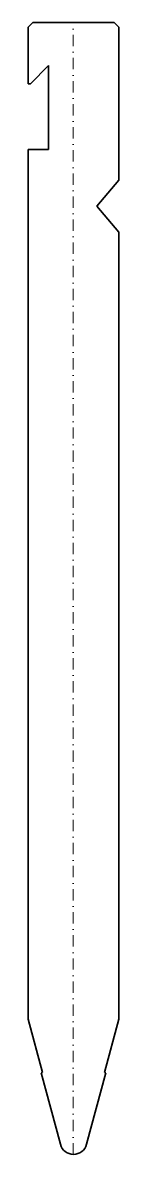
# Model space of a CAD drawing. Header units: millimetres. Extents: x -10 to 10, y 0 to 250.
import ezdxf

# ---------------------------------------------------------------- set-up
doc = ezdxf.new("R2010")
doc.units = ezdxf.units.MM
doc.header["$LTSCALE"] = 5
doc.linetypes.add('AUSGEZOGEN', pattern=[0])
doc.linetypes.add('DASHDOT', pattern=[1, 0.5, -0.25, 0, -0.25])
doc.layers.add('2', color=7, linetype='Continuous')

msp = doc.modelspace()

# ---------------------------------------------------------------- linework, layer by layer
at = {"layer": '2', "color": 7, "linetype": 'AUSGEZOGEN', "lineweight": 35}
for p, q in [((-8.91, 250), (-9.91, 249)), ((-9.91, 249), (-9.91, 236.5)), ((9.09, 250), (-8.91, 250)), ((10.09, 249), (9.09, 250)), ((10.09, 215.2), (10.09, 249)), ((-9.41, 236.5), (-5.41, 240.5)), ((-5.41, 240.5), (-5.41, 222)), ((-9.91, 236.5), (-9.41, 236.5)), ((-5.41, 222), (-9.91, 222)), ((-9.91, 222), (-9.91, 29.89)), ((5.26, 209.45), (10.09, 215.2)), ((10.09, 203.7), (5.26, 209.45)), ((10.09, 29.89), (10.09, 203.7)), ((-9.91, 29.89), (-6.75, 18.08)), ((6.92, 18.08), (10.09, 29.89)), ((-6.75, 18.08), (-7.04, 18)), ((-7.04, 18), (-2.81, 2.22)), ((2.98, 2.22), (7.21, 18)), ((7.21, 18), (6.92, 18.08))]:
    msp.add_line(p, q, dxfattribs=at)
at = {"layer": '2', "color": 7, "linetype": 'DASHDOT', "lineweight": 18}
msp.add_line((0, 0), (0, 250), dxfattribs=at)
at = {"layer": '2', "color": 7, "linetype": 'AUSGEZOGEN', "lineweight": 35}
msp.add_arc((0.09, 3), 3, 195, 345, dxfattribs=at)

doc.saveas('drawing.dxf')
